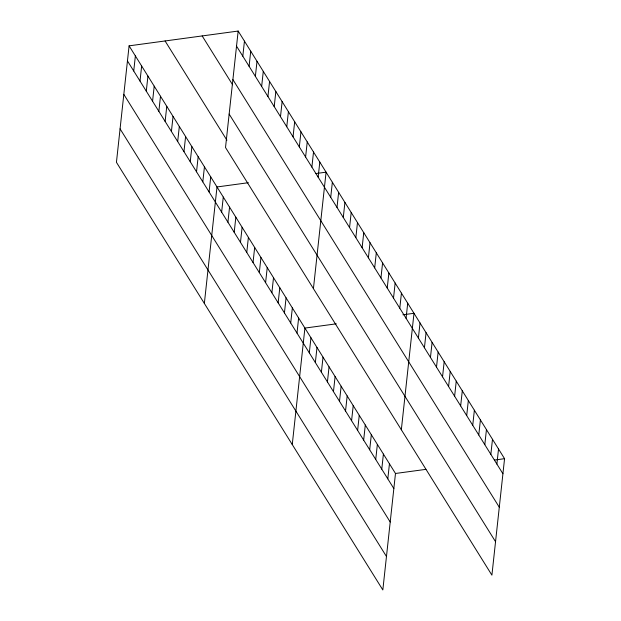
<?xml version="1.0" encoding="UTF-8"?>
<svg xmlns="http://www.w3.org/2000/svg" width="621" height="621" viewBox="0 0 621 621"><rect width="100%" height="100%" fill="white"/><g stroke="black" fill="none" stroke-linecap="round" stroke-linejoin="round"><path stroke-width="0.93" d="M129.09 45.845L116.438 162.314L382.831 589.95L395.484 473.481L129.09 45.845L238.169 31.05L504.562 458.686L491.91 575.155L225.516 147.519L238.169 31.05M133.732 70.996L135.37 55.921M140.012 81.079L141.65 66.005M146.292 91.163L147.93 76.08M152.572 101.239L154.21 86.164M158.852 111.322L160.49 96.239M165.132 121.398L166.77 106.323M171.412 131.481L173.049 116.406M177.684 141.557L179.322 126.482M183.963 151.64L185.601 136.566M190.243 161.716L191.881 146.641M196.523 171.8L198.161 156.725M202.803 181.875L204.441 166.801M209.083 191.959L210.721 176.884M204.348 303.436L217.001 186.96L248.384 182.706M221.643 212.118L223.281 197.043M242.811 56.208L244.449 41.133M227.923 222.202L229.56 207.127M249.091 66.284L250.729 51.209M234.202 232.277L235.84 217.203M255.371 76.367L257.009 61.293M240.482 242.361L242.12 227.286M261.651 86.443L263.288 71.368M246.762 252.436L248.4 237.362M267.93 96.527L269.568 81.452M253.042 262.52L254.672 247.445M274.21 106.602L275.848 91.528M259.314 272.596L260.952 257.521M280.49 116.686L282.128 101.611M265.594 282.679L267.232 267.604M286.762 126.769L288.4 111.687M271.874 292.763L273.512 277.68M293.042 136.845L294.68 121.77M278.154 302.838L279.792 287.764M299.322 146.929L300.96 131.854M284.434 312.922L286.071 297.847M305.602 157.004L307.24 141.93M290.713 322.998L292.351 307.923M311.882 167.088L313.52 152.013M296.993 333.081L298.631 318.006M318.162 177.164L319.799 162.089M292.258 444.551L304.911 328.082L336.287 323.828M313.426 288.641L326.079 172.172L315.926 173.546M309.312 352.852L310.95 337.777M330.721 197.323L332.359 182.248M315.352 362.548L316.989 347.473M337.001 207.406L338.639 192.331M321.383 372.235L323.021 357.16M343.281 217.482L344.919 202.407M327.422 381.931L329.06 366.856M349.561 227.565L351.199 212.491M333.461 391.626L335.099 376.551M355.841 237.649L357.479 222.566M339.501 401.321L341.139 386.239M362.121 247.725L363.751 232.65M345.54 411.009L347.178 395.934M368.393 257.808L370.031 242.733M351.579 420.704L353.217 405.629M374.673 267.884L376.31 252.809M357.618 430.4L359.256 415.325M380.952 277.967L382.59 262.893M363.658 440.087L365.295 425.012M369.689 449.783L371.327 434.708M387.232 288.043L388.87 272.968M375.728 459.478L377.366 444.403M393.512 298.127L395.15 283.052M381.768 469.165L383.405 454.091M399.792 308.202L401.43 293.128M387.807 478.861L389.445 463.786M406.072 318.286L407.71 303.211M401.337 429.763L413.99 313.287L402.913 314.793M418.391 338.057L420.029 322.982M424.43 347.752L426.068 332.677M430.462 357.448L432.1 342.373M436.501 367.135L438.139 352.06M442.54 376.831L444.178 361.756M448.579 386.526L450.217 371.451M454.619 396.214L456.256 381.139M460.658 405.909L462.296 390.834M466.697 415.604L468.335 400.529M472.736 425.3L474.374 410.217M478.768 434.987L480.406 419.912M484.807 444.683L486.445 429.608M490.846 454.378L492.484 439.303M496.885 464.066L498.523 448.991M395.484 473.481L425.944 469.352M494.409 460.06L504.562 458.686M236.531 46.125L502.925 473.761M232.898 79.589L499.292 507.225M202.174 35.933L232.603 84.782M229.149 114.062L495.542 541.698M165.085 40.963L226.913 140.214M127.452 60.92L393.846 488.556M123.82 94.376L390.213 522.013M120.07 128.85L386.464 556.494"/></g></svg>
